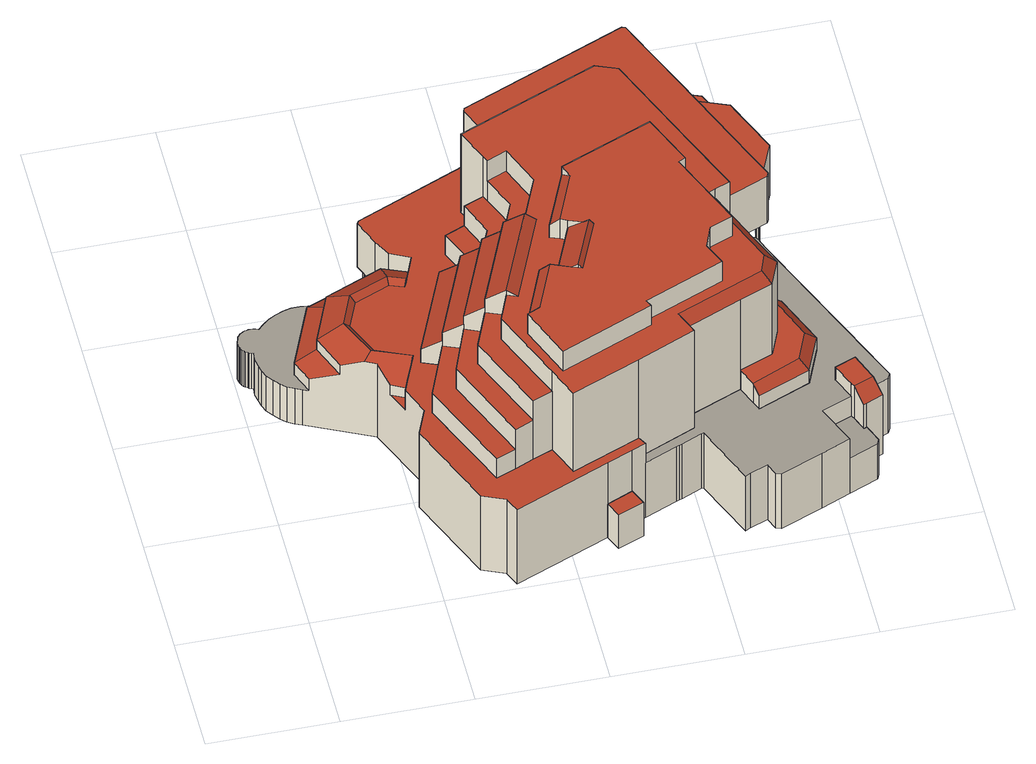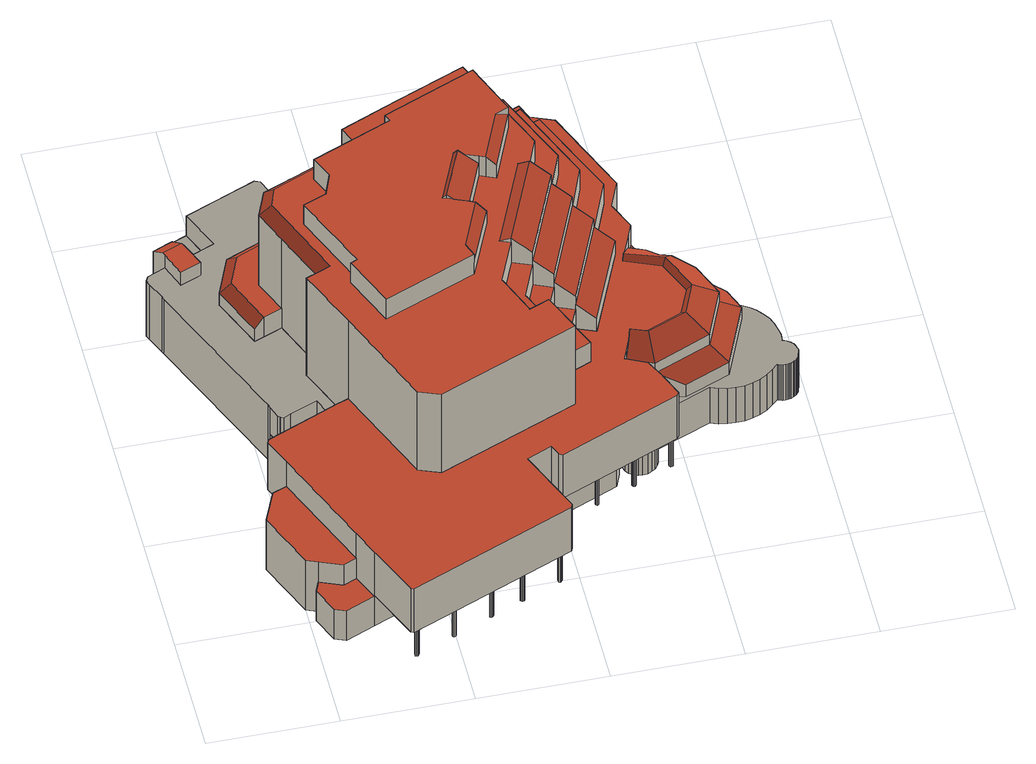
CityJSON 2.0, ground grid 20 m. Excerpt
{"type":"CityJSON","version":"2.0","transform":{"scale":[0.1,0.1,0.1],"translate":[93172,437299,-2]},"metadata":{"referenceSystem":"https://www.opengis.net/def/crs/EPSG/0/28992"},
"CityObjects":{
"building1":{"type":"Building","attributes":{"measuredHeight":36.85,"yearOfConstruction":1983,"LAAGSTE_BOUWLAAG":"-1","AANTAL_BOUWLAGEN":"9","AANTAL_ADRESSEN":"2","WIJK":"Rotterdam Centrum","PANDSOORT":"Vrijstaand","BUURT":"Stadsdriehoek","HOOGSTE_BOUWLAAG":"7"},"address":[{"CountryName":"Nederland","LocalityName":"Rotterdam","ThoroughfareNumber":"106-110","ThoroughfareName":"Hoogstraat","PostalCode":"3011PV"}],"children":["building1-1","building1-2","building1-3","building1-4","building1-5","building1-6","building1-7","building1-8","building1-9"]},
"building1-1":{"type":"BuildingPart","attributes":{"measuredHeight":11.53},"parents":["building1"],"geometry":[{"type":"Solid","lod":"2","boundaries":[[[[0,1,2,3,4,5,6,7,8,9,10,11,12,13,14,15,16,17,18,19,20,21,22,23,24,25,26,27,28,29,30,31,32,33,34,35,36,37,38,39,40,41,42,43,44,45,46]],[[47,48,49,50,51,52,53,54,55,56,57,58,59]],[[60,61,22,21]],[[38,37,57,56]],[[36,62,63,57,37]],[[64,65,33,32]],[[65,66,34,33]],[[66,67,35,34]],[[67,62,36,35]],[[39,38,56,55]],[[68,69,27,26]],[[63,70,58,57]],[[61,71,23,22]],[[70,72,59,58]],[[73,74,19,18]],[[41,40,54,53]],[[40,39,55,54]],[[72,75,47,59]],[[75,76,48,47]],[[77,78,31,30]],[[43,42,52,51]],[[42,41,53,52]],[[76,79,49,48]],[[80,68,26,25]],[[81,82,14,13]],[[82,83,15,14]],[[83,84,16,15]],[[84,85,17,16]],[[85,73,18,17]],[[78,64,32,31]],[[74,86,20,19]],[[86,60,21,20]],[[80,25,24,87,88]],[[71,87,24,23]],[[44,43,51,50]],[[63,62,67,66,65,64,78,77,89,90,91,92,88,87,71,61,60,86,74,73,85,84,83,82,81,93,94,95,96,97,98,99,100,101,102,103,104,105,106,79,76,75,72,70]],[[88,92,68,80]],[[96,95,10,9]],[[92,91,69,68]],[[98,97,8,7]],[[99,98,7,6]],[[90,89,29,28]],[[93,81,13,12]],[[104,103,2,1]],[[106,105,0,46]],[[95,94,11,10]],[[69,91,90,28,27]],[[105,104,1,0]],[[45,44,50,49]],[[101,100,5,4]],[[46,45,49,79,106]],[[103,102,3,2]],[[97,96,9,8]],[[102,101,4,3]],[[100,99,6,5]],[[94,93,12,11]],[[89,77,30,29]]]],"semantics":{"surfaces":[{"type":"OuterFloorSurface"},{"type":"OuterCeilingSurface"},{"type":"WallSurface"},{"type":"GroundSurface"},{"type":"ClosureSurface"}],"values":[[0,1,2,2,2,2,2,2,2,2,2,2,2,2,2,2,2,2,2,2,2,2,2,2,2,2,2,2,2,2,2,2,2,2,2,3,4,4,4,4,4,4,4,4,4,4,4,4,4,4,4,4,4,4,4,4,4]]}}]},
"building1-2":{"type":"BuildingPart","attributes":{"measuredHeight":36.85},"parents":["building1"],"geometry":[{"type":"Solid","lod":"2","boundaries":[[[[107,108,109,110]],[[111,112,113,114]],[[115,116,117,118]],[[119,120,121,122]],[[123,107,110,124]],[[125,126,127,128]],[[129,123,124,130]],[[131,132,133,134]],[[116,135,136,117]],[[137,138,139,140]],[[141,142,143,144]],[[145,146,147,148,149]],[[148,147,150,151,152,153]],[[151,154,121,111,114,152]],[[111,121,120,155,129,130]],[[155,156,129]],[[157,158,159]],[[160,161,162,163]],[[164,136,135,165,166]],[[167,168,165,135,169]],[[170,168,167,171]],[[11,10,172,173,174]],[[172,175,173]],[[176,1,0,177,178]],[[179,176,178]],[[180,181,182,183,184]],[[185,167,169,186]],[[187,188,109,108,189]],[[134,190,187,189,131]],[[112,109,188,113]],[[164,166,191,192,193]],[[193,194,195,164]],[[196,197,198,199]],[[200,201,202]],[[202,203,200]],[[204,146,145,205]],[[159,139,138,206,157]],[[204,205,207,208,209]],[[210,211,212,213,209,208]],[[115,118,122,214,212,211]],[[119,122,118,215,216,217]],[[218,217,216]],[[181,219,220,182]],[[221,181,180]],[[194,216,215,195]],[[222,170,171,223]],[[224,225,226]],[[227,226,225]],[[228,229,230,231]],[[232,137,140,233]],[[126,153,152,127]],[[210,185,186,211]],[[214,154,151,212]],[[234,235,177,0,46]],[[236,235,234,237]],[[183,238,239,184]],[[238,240,241,239]],[[242,224,230]],[[243,242,230,229,244]],[[219,243,244,220]],[[187,190,245,125,128]],[[245,196,199,125]],[[161,232,233,162]],[[206,246,247,157]],[[1,176,248,249,2]],[[250,249,248,251]],[[201,252,231]],[[253,254,228,231,252]],[[246,254,253,247]],[[255,12,11,174,256]],[[256,192,191,255]],[[132,236,237,133]],[[257,250,251,258]],[[142,160,163,143]],[[197,149,148,198]],[[207,222,223,208]],[[213,150,147,209]],[[240,141,144,241]],[[259,260,172,10,9]],[[259,257,258,260]],[[201,231,230,224,226,202]],[[125,199,198,148,153,126]],[[221,243,219,181]],[[203,202,226,227]],[[113,188,187,128,127,152,114]],[[115,211,186,169,135,116]],[[171,167,185,210,208,223]],[[175,172,260,258,261]],[[110,109,112,111,130,124]],[[195,215,118,117,136,164]],[[262,261,258,251]],[[158,157,247,253]],[[121,154,214,122]],[[155,120,119,217]],[[176,179,262,251,248]],[[108,107,123,129,156,218,216,194,193,192,256,174,173,175,261,262,179,178,177,235,236,132,131,189],[254,246,206,138,137,232,161,160,142,141,240,238,183,182,220,244,229,228]],[[184,239,241,144,143,163,162,233,140,139,159,158,253,252,201,200,203,227,225,224,242,243,221,180]],[[147,146,204,209]],[[151,150,213,212]],[[217,218,156,155]],[[263,264,96,95,94,93,265,266,267,268,269,270,271,272,273,274,275,276,277,278,279,280,281,106,105,104,103]],[[266,265,191,166]],[[94,95,10,11]],[[267,266,166,165]],[[95,96,9,10]],[[268,267,165,168]],[[93,94,11,12]],[[104,105,0,1]],[[274,273,145,149]],[[272,271,207,205]],[[273,272,205,145]],[[46,106,281,237,234]],[[250,263,103,2,249]],[[281,280,133,237]],[[280,279,134,133]],[[105,106,46,0]],[[278,277,245,190]],[[103,104,1,2]],[[277,276,196,245]],[[269,268,168,170]],[[265,93,12,255,191]],[[279,278,190,134]],[[276,275,197,196]],[[257,259,9,96,264]],[[264,263,250,257]],[[270,269,170,222]],[[275,274,149,197]],[[271,270,222,207]]]],"semantics":{"surfaces":[{"type":"WallSurface"},{"type":"RoofSurface"},{"type":"GroundSurface"},{"type":"ClosureSurface"}],"values":[[0,0,0,0,0,0,0,0,0,0,0,0,0,0,0,0,0,0,0,0,0,0,0,0,0,0,0,0,0,0,0,0,0,0,0,0,0,0,0,0,0,0,0,0,0,0,0,0,0,0,0,0,0,0,0,0,0,0,0,0,0,0,0,0,0,0,0,0,0,0,0,0,0,0,0,0,0,0,0,0,1,1,1,1,1,1,1,1,1,1,1,1,1,1,1,1,1,1,1,1,2,3,3,3,3,3,3,3,3,3,3,3,3,3,3,3,3,3,3,3,3,3,3,3,3,3,3,3]]}}]},
"building1-3":{"type":"BuildingPart","attributes":{"measuredHeight":7.06},"parents":["building1"],"geometry":[{"type":"Solid","lod":"2","boundaries":[[[[282,283,284,285]],[[286,287,288,289]],[[287,282,285,288]],[[283,286,289,284]],[[289,288,285,284]],[[286,283,282,287]]]],"semantics":{"surfaces":[{"type":"ClosureSurface"},{"type":"WallSurface"},{"type":"RoofSurface"},{"type":"GroundSurface"}],"values":[[0,1,1,1,2,3]]}}]},
"building1-4":{"type":"BuildingPart","attributes":{"measuredHeight":15.64},"parents":["building1"],"geometry":[{"type":"Solid","lod":"2","boundaries":[[[[290,259,9,8]],[[291,290,8,7]],[[292,293,4,3]],[[249,292,3,2]],[[293,294,5,4]],[[294,295,6,5]],[[295,291,7,6]],[[290,291,295,296]],[[296,295,294,297]],[[297,294,293,292]],[[250,257,259,290,296,297,292,249]],[[264,263,103,102,101,100,99,98,97,96]],[[97,98,7,8]],[[100,101,4,5]],[[98,99,6,7]],[[99,100,5,6]],[[102,103,2,3]],[[263,264,257,250]],[[2,103,263,250,249]],[[257,264,96,9,259]],[[101,102,3,4]],[[96,97,8,9]]]],"semantics":{"surfaces":[{"type":"WallSurface"},{"type":"RoofSurface"},{"type":"GroundSurface"},{"type":"ClosureSurface"}],"values":[[0,0,0,0,0,0,0,1,1,1,1,2,3,3,3,3,3,3,3,3,3,3]]}}]},
"building1-5":{"type":"BuildingPart","attributes":{"measuredHeight":10.39},"parents":["building1"],"geometry":[{"type":"Solid","lod":"2","boundaries":[[[[298,299,300,301,302]],[[303,304,305,306]],[[307,308,305,304,309]],[[310,308,307,311]],[[300,303,306,301]],[[312,310,311,313]],[[302,301,306,305,308,310,312]],[[314,309,304,303,300,299,315]],[[314,315,313,311]],[[309,314,311,307]],[[302,312,313,315,299,298]]]],"semantics":{"surfaces":[{"type":"WallSurface"},{"type":"RoofSurface"},{"type":"GroundSurface"},{"type":"ClosureSurface"}],"values":[[0,0,0,0,0,0,1,2,3,3,3]]}}]},
"building1-6":{"type":"BuildingPart","attributes":{"measuredHeight":6.25},"parents":["building1"],"geometry":[{"type":"Solid","lod":"2","boundaries":[[[[316,317,318,319]],[[320,316,319,321]],[[322,320,321,323]],[[309,322,323,307]],[[307,323,321,319,318,313,311]],[[314,315,317,316,320,322,309]],[[317,315,313,318]],[[315,314,311,313]],[[314,309,307,311]]]],"semantics":{"surfaces":[{"type":"WallSurface"},{"type":"RoofSurface"},{"type":"GroundSurface"},{"type":"ClosureSurface"}],"values":[[0,0,0,0,1,2,3,3,3]]}}]},
"building1-7":{"type":"BuildingPart","attributes":{"measuredHeight":7.45},"parents":["building1"],"geometry":[{"type":"Solid","lod":"2","boundaries":[[[[80,324,325,326,327,328,69,68]],[[329,330,326,325]],[[331,329,325,324]],[[88,331,324,80]],[[329,331,88,92,91,332,333,330]],[[330,333,327,326]],[[332,91,69,328]],[[92,88,80,68]],[[333,332,328,327]],[[91,92,68,69]]]],"semantics":{"surfaces":[{"type":"OuterFloorSurface"},{"type":"WallSurface"},{"type":"GroundSurface"},{"type":"ClosureSurface"}],"values":[[0,1,1,1,2,3,3,3,3,3]]}}]},
"building1-8":{"type":"BuildingPart","attributes":{"measuredHeight":14.25},"parents":["building1"],"geometry":[{"type":"Solid","lod":"2","boundaries":[[[[334,335,77,30,336,337]],[[338,336,30,29]],[[339,338,29,28]],[[334,340,326,330,335]],[[327,326,340,341]],[[342,343,27,69,328]],[[343,339,28,27]],[[328,327,341,342]],[[342,341,340,334,337]],[[337,336,338,339,343,342]],[[91,90,89,77,335,330,333,332]],[[69,27,28,90,91]],[[332,333,327,328]],[[77,89,29,30]],[[89,90,28,29]],[[91,332,328,69]],[[333,330,326,327]]]],"semantics":{"surfaces":[{"type":"WallSurface"},{"type":"RoofSurface"},{"type":"GroundSurface"},{"type":"ClosureSurface"}],"values":[[0,0,0,0,0,0,0,0,1,1,2,3,3,3,3,3,3]]}}]},
"building1-9":{"type":"BuildingPart","attributes":{"measuredHeight":16.58},"parents":["building1"],"geometry":[{"type":"Solid","lod":"2","boundaries":[[[[344,345,346,347,348,349,350,351,352,353,354,355,356,357,358,359,360,361,362,363,364,365,366,367,368,369,370,371,372,373,374,375,376,377,378,379,380,381,382,383,384,385,386,387,388,389,390,391,392,393,394,395,396,397,398]],[[399,400,401,402,403,404,405,406,407,408,409,410,411,412,413,414,415,416,417,418,419,420,421,422],[423,424,425,426,427,428,429,430,431,432],[433,434,435,436,437,438,439,440,441,442],[443,444,445,446,447,448,449,450,451,452],[453,454,455,456,457,458,459,460,461,462],[463,464,465,466,467,468,469,470,471,472]],[[473,474,475,50,49,476,477,478,479,480,298],[481,482,483,484,485,486,487,488,489,490]],[[491,492,493,494,495,496,497,498,499,500,501,502,503,504,505,506,507,508,509,510,511,512,513],[514,515,516,517,518,519,520,521,522,523],[524,525,526,527,528,529,530,531,532,533],[534,535,536,537,538,539,540,541,542,543],[544,545,546,547,548,549,550,551,552,553]],[[554,555,487,486]],[[556,557,375,374]],[[558,556,374,373]],[[557,559,376,375]],[[560,561,378,377]],[[561,562,379,378]],[[562,563,380,379]],[[564,565,383,382]],[[565,566,384,383]],[[567,568,491,513]],[[569,570,421,420]],[[571,572,351,350]],[[573,574,393,392]],[[575,571,350,349]],[[576,577,578,579]],[[566,580,385,384]],[[580,581,386,385]],[[582,583,388,387]],[[583,584,389,388]],[[585,586,511,510]],[[586,587,512,511]],[[570,588,422,421]],[[588,589,399,422]],[[13,12,255,590]],[[46,45,591,234]],[[44,50,475,592,593]],[[594,592,475,474]],[[45,44,593,591]],[[584,595,390,389]],[[596,597,345,344]],[[587,567,513,512]],[[595,598,391,390]],[[598,573,392,391]],[[599,600,601,602]],[[603,604,452,451]],[[574,605,394,393]],[[605,606,395,394]],[[600,607,608,601]],[[285,282,81,13,590,609]],[[284,610,611,612,283]],[[284,285,609,610]],[[606,613,396,395]],[[614,615,616]],[[615,617,616]],[[618,619,546,545]],[[555,620,488,487]],[[621,622,551,550]],[[623,624,548,547]],[[625,618,545,544]],[[626,608,347,346]],[[510,509,351,572,585]],[[627,621,550,549]],[[628,578,629]],[[630,629,578,577,631]],[[620,632,489,488]],[[619,623,547,546]],[[633,634,484,483]],[[635,636,481,490]],[[348,347,608,607,637]],[[638,628,639]],[[640,638,639]],[[641,554,486,485]],[[632,635,490,489]],[[622,642,552,551]],[[397,643,644,645,646,647,648,649,398]],[[613,643,397,396]],[[650,594,474,473]],[[642,651,553,552]],[[651,625,544,553]],[[302,652,650,473,298]],[[653,654,312,313,318,401]],[[655,653,401,400]],[[302,312,654,652]],[[656,657,516,515]],[[597,626,346,345]],[[349,348,637,658,575]],[[637,614,658]],[[649,596,344,398]],[[636,659,482,481]],[[660,661,530,529]],[[602,648,647,599]],[[659,633,483,482]],[[401,318,317,662,402]],[[624,627,549,548]],[[663,664,464,463]],[[634,641,485,484]],[[665,564,382,381]],[[563,665,381,380]],[[589,655,400,399]],[[661,666,531,530]],[[666,667,532,531]],[[668,669,524,533]],[[669,670,525,524]],[[671,672,536,535]],[[673,674,522,521]],[[675,673,521,520]],[[676,677,541,540]],[[678,656,515,514]],[[667,668,533,532]],[[670,679,526,525]],[[679,680,527,526]],[[680,681,528,527]],[[681,660,529,528]],[[682,683,539,538]],[[683,676,540,539]],[[677,684,542,541]],[[684,685,543,542]],[[685,686,534,543]],[[686,671,535,534]],[[672,687,537,536]],[[687,682,538,537]],[[688,689,429,428]],[[690,691,423,432]],[[674,692,523,522]],[[689,693,430,429]],[[692,678,514,523]],[[657,694,517,516]],[[664,695,465,464]],[[696,697,446,445]],[[698,699,519,518]],[[700,701,471,470]],[[695,702,466,465]],[[702,703,467,466]],[[701,704,472,471]],[[691,705,424,423]],[[706,707,461,460]],[[693,708,431,430]],[[705,709,425,424]],[[710,688,428,427]],[[711,712,444,443]],[[713,706,460,459]],[[714,713,459,458]],[[715,714,458,457]],[[716,717,469,468]],[[717,700,470,469]],[[704,663,463,472]],[[718,710,427,426]],[[709,718,426,425]],[[708,690,432,431]],[[707,719,462,461]],[[719,720,453,462]],[[721,722,455,454]],[[712,696,445,444]],[[723,715,457,456]],[[724,603,451,450]],[[581,582,387,386]],[[697,725,447,446]],[[722,723,456,455]],[[694,698,518,517]],[[604,711,443,452]],[[720,721,454,453]],[[699,675,520,519]],[[703,716,468,467]],[[726,724,450,449]],[[725,727,448,447]],[[727,726,449,448]],[[728,729,438,437]],[[729,730,439,438]],[[730,731,440,439]],[[731,732,441,440]],[[733,734,433,442]],[[734,735,434,433]],[[736,737,436,435]],[[737,728,437,436]],[[631,576,579,645,644,738,739,630]],[[738,740,741,739]],[[740,742,743,741]],[[744,745,479,478]],[[742,746,747,743]],[[746,612,611,747]],[[79,748,476,49]],[[662,749,403,402]],[[750,751,407,406]],[[752,753,409,408]],[[754,755,414,413]],[[491,568,569,420,756,757]],[[758,756,420,419]],[[757,759,492,491]],[[760,761,501,500]],[[762,763,505,504]],[[764,765,498,497]],[[509,766,767,352,351]],[[768,766,509,508]],[[769,770,355,354]],[[771,772,416,415]],[[773,774,495,494]],[[775,754,413,412]],[[776,764,497,496]],[[761,777,502,501]],[[778,769,354,353]],[[753,779,410,409]],[[780,773,494,493]],[[779,781,411,410]],[[755,771,415,414]],[[782,783,418,417]],[[765,784,499,498]],[[785,762,504,503]],[[763,786,506,505]],[[770,787,356,355]],[[788,789,359,358]],[[777,785,503,502]],[[787,790,357,356]],[[781,775,412,411]],[[784,760,500,499]],[[732,733,442,441]],[[748,791,477,476]],[[791,744,478,477]],[[735,736,435,434]],[[792,793,405,404]],[[783,758,419,418]],[[793,750,406,405]],[[759,780,493,492]],[[774,776,496,495]],[[786,794,507,506]],[[794,768,508,507]],[[790,788,358,357]],[[745,795,480,479]],[[795,299,298,480]],[[749,792,404,403]],[[751,752,408,407]],[[767,778,353,352]],[[772,782,417,416]],[[789,796,360,359]],[[796,797,361,360]],[[797,798,362,361]],[[798,799,363,362]],[[799,800,364,363]],[[801,558,373,372]],[[800,802,365,364]],[[802,803,366,365]],[[804,805,368,367]],[[803,804,367,366]],[[559,560,377,376]],[[805,806,369,368]],[[807,801,372,371]],[[806,808,370,369]],[[808,807,371,370]],[[646,809,810,599,647]],[[578,628,638,809,646,645,579]],[[611,610,609,590,255,191,166,165,168,170,222,207,205,145,149,197,196,245,190,134,133,237,234,591,593,592,594,650,652,654,653,655,589,588,570,569,568,567,587,586,585,572,571,575,658,614,616,617,811,812,813,814,640,639,628,629,630,739,741,743,747]],[[608,626,597,601]],[[810,815,600,599]],[[576,631,577]],[[812,815,810,813]],[[815,816,607,600]],[[614,637,607,816,615]],[[617,615,816,811]],[[601,597,596,602]],[[814,809,638,640]],[[813,810,809,814]],[[596,649,648,602]],[[811,816,815,812]],[[709,705,691,690,708,693,689,688,710,718]],[[729,728,737,736,735,734,733,732,731,730]],[[677,676,683,682,687,672,671,686,685,684]],[[271,270,269,268,267,266,265,93,81,282,283,612,746,742,740,738,644,643,613,606,605,574,573,598,595,584,583,582,581,580,566,565,564,665,563,562,561,560,559,557,556,558,801,807,808,806,805,804,803,802,800,799,798,797,796,789,788,790,787,770,769,778,767,766,768,794,786,763,762,785,777,761,760,784,765,764,776,774,773,780,759,757,756,758,783,782,772,771,755,754,775,781,779,753,752,751,750,793,792,749,662,317,315,299,795,745,744,791,748,79,106,281,280,279,278,277,276,275,274,273,272]],[[706,713,714,715,723,722,721,720,719,707]],[[636,635,632,620,555,554,641,634,633,659]],[[623,619,618,625,651,642,622,621,627,624]],[[680,679,670,669,668,667,666,661,660,681]],[[603,724,726,727,725,697,696,712,711,604]],[[673,675,699,698,694,657,656,678,692,674]],[[702,695,664,663,704,701,700,717,716,703]],[[271,272,205,207]],[[266,267,165,166]],[[191,255,12,93,265]],[[272,273,145,205]],[[315,317,318,313]],[[278,279,134,190]],[[270,271,207,222]],[[267,268,168,165]],[[265,266,166,191]],[[280,281,237,133]],[[277,278,190,245]],[[276,277,245,196]],[[279,280,133,134]],[[274,275,197,149]],[[273,274,149,145]],[[81,93,12,13]],[[268,269,170,168]],[[283,282,285,284]],[[269,270,222,170]],[[237,281,106,46,234]],[[46,106,79,49,45]],[[313,312,302,298,299,315]],[[49,50,44,45]],[[275,276,196,197]]]],"semantics":{"surfaces":[{"type":"OuterFloorSurface"},{"type":"OuterCeilingSurface"},{"type":"WallSurface"},{"type":"RoofSurface"},{"type":"GroundSurface"},{"type":"ClosureSurface"}],"values":[[0,1,1,1,2,2,2,2,2,2,2,2,2,2,2,2,2,2,2,2,2,2,2,2,2,2,2,2,2,2,2,2,2,2,2,2,2,2,2,2,2,2,2,2,2,2,2,2,2,2,2,2,2,2,2,2,2,2,2,2,2,2,2,2,2,2,2,2,2,2,2,2,2,2,2,2,2,2,2,2,2,2,2,2,2,2,2,2,2,2,2,2,2,2,2,2,2,2,2,2,2,2,2,2,2,2,2,2,2,2,2,2,2,2,2,2,2,2,2,2,2,2,2,2,2,2,2,2,2,2,2,2,2,2,2,2,2,2,2,2,2,2,2,2,2,2,2,2,2,2,2,2,2,2,2,2,2,2,2,2,2,2,2,2,2,2,2,2,2,2,2,2,2,2,2,2,2,2,2,2,2,2,2,2,2,2,2,2,2,2,2,2,2,2,2,2,2,2,2,2,2,2,2,2,2,2,2,2,2,2,2,2,2,2,2,2,2,2,2,2,2,2,2,2,2,2,2,2,2,2,2,2,2,2,2,2,2,2,2,2,2,3,3,3,3,3,3,3,3,3,3,3,3,3,3,3,4,4,4,4,4,4,4,4,4,4,4,5,5,5,5,5,5,5,5,5,5,5,5,5,5,5,5,5,5,5,5,5,5,5,5]]}}]}
},
"vertices":[
[719,425,122],[696,416,122],[733,325,122],[762,337,122],[777,343,122],[811,261,122],[786,199,122],[704,165,122],[698,179,122],[686,209,122],[595,171,122],[604,149,122],[513,110,122],[520,97,122],[570,118,122],[575,120,122],[579,121,122],[611,135,122],[615,136,122],[655,39,122],[663,43,122],[691,54,122],[699,35,122],[707,32,122],[773,59,122],[818,78,122],[792,141,122],[839,160,122],[824,197,122],[856,210,122],[871,171,122],[899,183,122],[903,191,122],[900,198,122],[888,226,122],[886,231,122],[786,470,122],[784,475,122],[777,494,122],[775,497,122],[774,498,122],[769,500,122],[758,495,122],[716,478,122],[696,527,122],[687,524,122],[679,521,122],[760,491,65],[709,469,65],[687,524,65],[696,527,65],[716,478,65],[758,495,65],[769,500,65],[774,498,65],[775,497,65],[777,494,65],[784,475,65],[779,473,65],[770,495,65],[691,54,7],[699,35,7],[786,470,7],[784,475,7],[903,191,7],[900,198,7],[888,226,7],[886,231,7],[792,141,81],[839,160,81],[779,473,7],[707,32,7],[770,495,7],[615,136,7],[655,39,7],[760,491,7],[709,469,7],[871,171,7],[899,183,7],[687,524,7],[818,78,81],[520,97,7],[570,118,7],[575,120,7],[579,121,7],[611,135,7],[663,43,7],[773,59,7],[818,78,7],[856,210,7],[824,197,7],[839,160,7],[792,141,7],[513,110,7],[604,149,7],[595,171,7],[686,209,7],[698,179,7],[704,165,7],[786,199,7],[811,261,7],[777,343,7],[762,337,7],[733,325,7],[696,416,7],[719,425,7],[679,521,7],
[418,557,327],[387,544,327],[387,544,285],[418,557,285],[386,434,285],[409,491,285],[409,491,244],[386,434,244],[326,290,244],[302,230,244],[302,230,285],[326,290,285],[326,290,312],[386,434,312],[386,434,295],[326,290,295],[444,492,327],[444,492,285],[352,540,203],[374,486,203],[374,486,244],[352,540,244],[415,422,327],[415,422,285],[362,604,327],[580,694,327],[580,694,163],[362,604,163],[355,103,244],[355,103,285],[659,448,327],[625,530,327],[625,530,368],[659,448,368],[665,236,327],[650,271,327],[650,271,368],[665,236,368],[299,470,163],[299,470,190],[328,458,214],[328,458,203],[328,458,163],[328,458,230],[357,446,254],[357,446,244],[357,446,203],[357,446,271],[415,422,336],[431,415,327],[481,471,352],[489,450,368],[481,471,368],[663,306,327],[699,320,327],[699,320,368],[663,306,368],[386,115,285],[355,103,163],[386,115,163],[326,90,203],[326,90,163],[326,90,244],[295,78,163],[295,78,203],[595,171,310],[595,171,327],[604,149,327],[589,186,327],[696,416,308],[719,425,327],[696,416,327],[680,409,327],[368,197,368],[368,197,353],[368,197,327],[402,113,327],[402,113,368],[269,227,203],[269,227,244],[383,553,244],[387,544,244],[383,553,327],[383,553,163],[406,66,163],[406,66,327],[386,115,327],[337,233,327],[337,233,285],[321,527,163],[339,485,163],[339,485,203],[321,527,203],[495,353,368],[486,357,368],[495,353,375],[501,351,368],[239,326,190],[239,326,163],[481,471,327],[268,314,163],[268,314,203],[268,314,214],[297,302,203],[297,302,244],[297,302,254],[268,314,230],[297,302,271],[355,278,285],[355,278,327],[355,278,336],[371,271,327],[407,292,353],[407,292,327],[389,206,368],[233,225,163],[233,225,203],[451,274,368],[460,270,368],[460,270,375],[466,268,368],[466,365,327],[431,282,327],[431,282,353],[466,365,353],[648,443,327],[648,443,368],[679,521,163],[679,521,327],[613,681,327],[613,681,163],[546,173,327],[546,173,368],[541,184,327],[541,184,368],[431,282,368],[422,286,368],[422,286,327],[352,540,163],[441,376,327],[441,376,352],[733,325,308],[733,325,163],[755,272,163],[755,272,309],[466,365,368],[456,370,368],[456,370,327],[513,110,163],[513,110,327],[738,230,163],[738,230,310],[686,209,163],[686,209,310],[725,243,327],[736,273,327],[755,272,7],[738,230,7],[406,66,7],[386,115,7],[355,103,7],[326,90,7],[295,78,7],[233,225,7],[268,314,7],[239,326,7],[299,470,7],[328,458,7],[339,485,7],[321,527,7],[352,540,7],[383,553,7],[362,604,7],[580,694,7],[613,681,7],
[498,88,7],[458,71,7],[458,71,77],[498,88,77],[469,46,7],[509,62,7],[509,62,77],[469,46,77],
[698,179,163],[704,165,149],[762,337,163],[777,343,148],[811,261,147],[786,199,148],[774,212,163],[793,260,163],
[794,623,65],[794,623,7],[816,632,7],[816,632,111],[794,623,111],[837,682,7],[799,773,7],[799,773,111],[837,682,111],[782,780,69],[782,780,111],[782,780,7],[748,794,111],[748,794,69],[727,785,111],[727,785,69],[748,794,7],[727,785,7],
[755,845,7],[710,826,7],[710,826,69],[755,845,69],[772,838,7],[772,838,69],[789,797,7],[789,797,69],
[864,97,81],[867,105,81],[856,133,81],[851,131,81],[842,154,81],[867,105,7],[856,133,7],[864,97,7],[842,154,7],[851,131,7],
[882,144,131],[882,144,7],[871,171,149],[873,167,149],[856,210,149],[824,197,149],[856,133,131],[851,131,131],[842,154,149],[839,160,149],
[73,418,81],[115,521,81],[186,550,81],[228,536,81],[267,519,81],[272,532,81],[241,547,81],[228,573,81],[148,540,81],[136,545,81],[123,547,81],[111,548,81],[98,548,81],[85,545,81],[73,540,81],[62,534,81],[52,526,81],[43,517,81],[41,518,81],[38,519,81],[35,520,81],[31,520,81],[28,520,81],[25,519,81],[22,519,81],[19,517,81],[17,516,81],[14,514,81],[12,511,81],[10,509,81],[9,506,81],[8,503,81],[7,500,81],[6,497,81],[6,494,81],[7,491,81],[8,488,81],[9,485,81],[10,482,81],[12,480,81],[14,478,81],[17,476,81],[19,474,81],[22,473,81],[25,472,81],[24,460,81],[26,448,81],[29,436,81],[33,425,81],[40,415,81],[48,405,81],[57,397,81],[67,391,81],[78,386,81],[87,382,81],[670,911,72],[675,909,72],[710,826,72],[659,805,72],[654,792,72],[638,785,72],[625,790,72],[512,743,72],[508,734,72],[523,700,72],[510,695,72],[507,699,72],[503,701,72],[498,701,72],[494,700,72],[491,696,72],[490,692,72],[491,687,72],[478,682,72],[473,697,72],[465,700,72],[453,695,72],[410,798,72],[412,804,72],[602,873,72],[600,872,72],[599,871,72],[598,869,72],[599,868,72],[601,867,72],[602,867,72],[604,868,72],[604,870,72],[604,872,72],[431,796,72],[431,798,72],[431,800,72],[429,801,72],[427,801,72],[426,799,72],[425,798,72],[426,796,72],[428,795,72],[430,795,72],[487,821,72],[489,820,72],[491,820,72],[492,822,72],[493,823,72],[492,825,72],[490,826,72],[488,826,72],[487,825,72],[487,823,72],[540,841,72],[541,842,72],[543,843,72],[543,845,72],[543,846,72],[541,847,72],[539,847,72],[538,846,72],[537,844,72],[538,842,72],[665,897,72],[663,898,72],[661,898,72],[660,897,72],[659,895,72],[660,893,72],[662,892,72],[663,892,72],[665,893,72],[665,895,72],[812,581,65],[809,575,65],[738,545,65],[685,528,65],[736,549,65],[777,567,65],[759,609,65],[780,618,65],[798,577,65],[797,578,65],[795,578,65],[793,577,65],[792,575,65],[793,574,65],[795,573,65],[797,573,65],[798,574,65],[798,576,65],[414,679,72],[307,634,72],[298,611,72],[301,604,72],[291,599,72],[288,606,72],[284,612,72],[278,616,72],[272,619,72],[265,620,72],[258,619,72],[251,616,72],[245,612,72],[241,606,72],[238,600,72],[238,592,72],[239,585,72],[241,579,72],[228,573,72],[211,615,72],[214,620,72],[401,699,72],[407,696,72],[281,633,72],[283,633,72],[284,634,72],[285,636,72],[284,638,72],[283,639,72],[281,639,72],[279,637,72],[279,636,72],[280,634,72],[341,659,72],[342,658,72],[343,658,72],[344,659,72],[345,660,72],[345,661,72],[344,663,72],[342,664,72],[340,663,72],[340,660,72],[224,609,72],[224,611,72],[223,612,72],[222,613,72],[220,613,72],[218,612,72],[218,610,72],[219,609,72],[220,608,72],[222,608,72],[405,684,72],[406,685,72],[406,687,72],[405,689,72],[403,690,72],[401,688,72],[400,686,72],[402,684,72],[403,684,72],[404,684,72],[793,574,7],[795,573,7],[9,506,7],[8,503,7],[10,509,7],[7,500,7],[6,497,7],[6,494,7],[7,491,7],[8,488,7],[10,482,7],[12,480,7],[14,478,7],[407,696,163],[414,679,163],[453,695,163],[410,798,163],[241,547,163],[228,573,163],[33,425,7],[40,415,7],[272,532,163],[190,310,122],[214,299,122],[214,299,142],[190,310,143],[17,476,7],[19,474,7],[22,473,7],[25,472,7],[24,460,7],[211,615,163],[214,620,163],[401,699,163],[412,804,163],[670,911,163],[520,97,163],[687,524,163],[738,545,163],[696,527,163],[809,575,163],[26,448,7],[73,418,106],[115,521,106],[29,436,7],[106,418,146],[138,498,147],[138,498,126],[106,418,126],[487,825,7],[487,823,7],[48,405,7],[57,397,7],[228,536,146],[228,536,126],[498,88,163],[458,71,163],[310,9,163],[310,9,7],[67,391,7],[258,497,163],[254,485,172],[254,485,163],[250,477,163],[406,685,7],[406,687,7],[797,573,7],[400,686,7],[402,684,7],[405,689,7],[403,690,7],[405,684,7],[186,550,106],[401,688,7],[225,325,163],[214,299,163],[205,276,163],[205,276,122],[798,574,7],[795,578,7],[793,577,7],[798,576,7],[798,577,7],[267,519,147],[229,335,171],[229,335,163],[232,342,163],[792,575,7],[403,684,7],[78,386,7],[178,339,7],[178,339,161],[160,347,162],[128,362,145],[128,362,126],[87,382,106],[812,581,163],[404,684,7],[794,623,163],[710,826,163],[727,785,163],[675,909,163],[283,633,7],[284,634,7],[267,519,163],[797,578,7],[345,661,7],[344,663,7],[659,805,7],[665,897,7],[663,898,7],[9,485,7],[342,664,7],[340,663,7],[340,660,7],[341,659,7],[342,658,7],[224,611,7],[223,612,7],[279,637,7],[279,636,7],[281,639,7],[218,610,7],[219,609,7],[281,633,7],[343,658,7],[344,659,7],[345,660,7],[220,613,7],[218,612,7],[220,608,7],[222,608,7],[224,609,7],[222,613,7],[601,867,7],[602,867,7],[604,872,7],[602,873,7],[280,634,7],[604,868,7],[285,636,7],[661,898,7],[491,820,7],[492,822,7],[284,638,7],[283,639,7],[663,892,7],[665,893,7],[660,897,7],[659,895,7],[665,895,7],[600,872,7],[538,846,7],[537,844,7],[604,870,7],[599,871,7],[599,868,7],[487,821,7],[489,820,7],[539,847,7],[541,847,7],[543,846,7],[660,893,7],[662,892,7],[598,869,7],[538,842,7],[540,841,7],[541,842,7],[543,843,7],[543,845,7],[488,826,7],[493,823,7],[490,826,7],[492,825,7],[427,801,7],[426,799,7],[425,798,7],[426,796,7],[428,795,7],[430,795,7],[431,796,7],[431,798,7],[431,800,7],[429,801,7],[223,232,7],[223,232,163],[206,190,7],[206,190,163],[265,48,7],[265,48,163],[777,567,7],[759,609,7],[300,33,7],[300,33,163],[685,528,7],[654,792,7],[512,743,7],[508,734,7],[523,700,7],[510,695,7],[494,700,7],[491,696,7],[453,695,7],[414,679,7],[465,700,7],[307,634,7],[265,620,7],[258,619,7],[241,606,7],[238,600,7],[284,612,7],[278,616,7],[228,573,7],[148,540,7],[241,579,7],[123,547,7],[111,548,7],[490,692,7],[491,687,7],[301,604,7],[291,599,7],[498,701,7],[288,606,7],[251,616,7],[136,545,7],[507,699,7],[298,611,7],[503,701,7],[478,682,7],[473,697,7],[272,619,7],[245,612,7],[238,592,7],[98,548,7],[73,540,7],[62,534,7],[85,545,7],[736,549,7],[638,785,7],[625,790,7],[239,585,7],[780,618,7],[52,526,7],[43,517,7],[41,518,7],[38,519,7],[35,520,7],[12,511,7],[31,520,7],[28,520,7],[25,519,7],[22,519,7],[19,517,7],[14,514,7],[17,516,7],[172,357,172],[146,418,172],[228,485,163],[173,462,163],[155,419,163],[178,365,163],[167,470,172],[228,495,172]
]}
